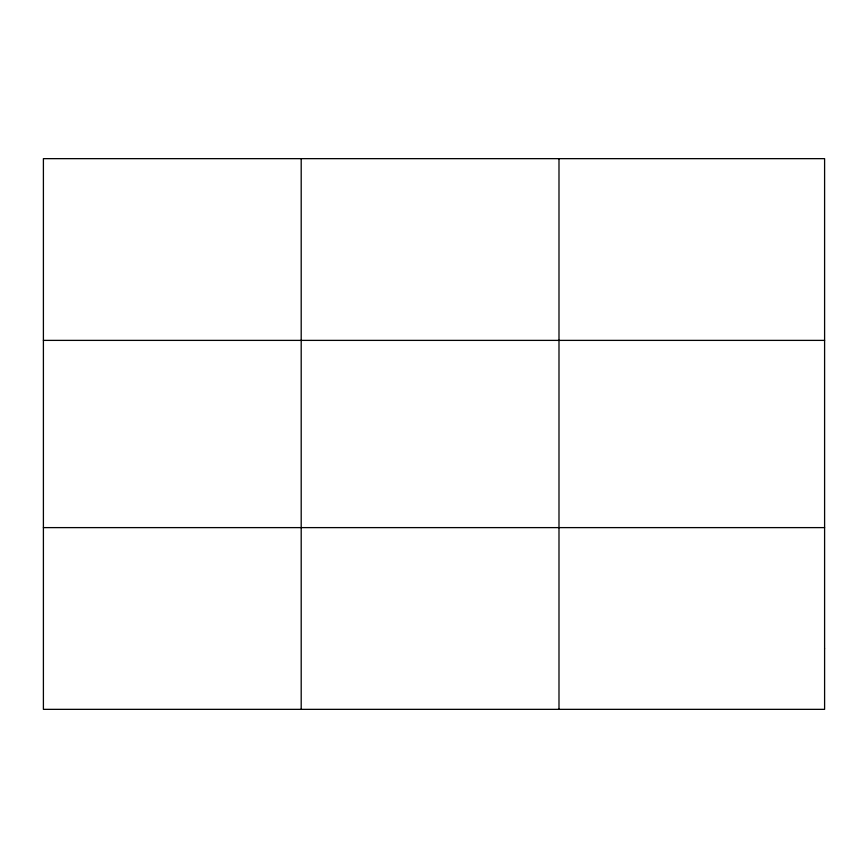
<?xml version="1.0" encoding="UTF-8"?>
<svg xmlns="http://www.w3.org/2000/svg" width="868" height="868" viewBox="0 0 868 868"><rect width="100%" height="100%" fill="white"/><g stroke="black" fill="none" stroke-linecap="round" stroke-linejoin="round"><path stroke-width="1.3" d="M301.196 709.351L301.196 158.649M558.992 709.351L558.992 158.649M43.4 340.386L824.6 340.386M43.4 527.614L824.6 527.614M824.6 648.776L824.6 709.351L43.4 709.351L43.4 158.649L824.6 158.649L824.6 648.776"/></g></svg>
